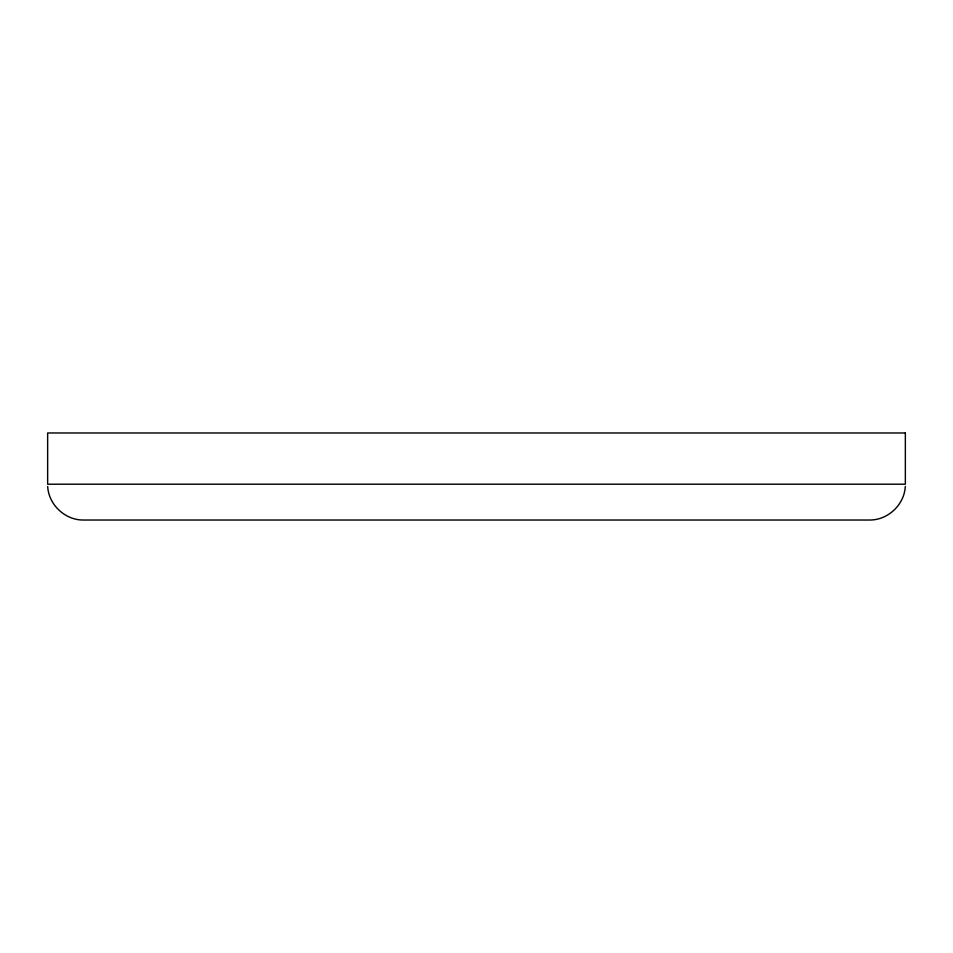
<?xml version="1.0" encoding="UTF-8"?>
<svg xmlns="http://www.w3.org/2000/svg" width="953" height="953" viewBox="0 0 953 953"><rect width="100%" height="100%" fill="white"/><g stroke="black" fill="none" stroke-linecap="round" stroke-linejoin="round"><path stroke-width="1.43" d="M905.29 486.495C904.349 504.78 887.851 520.255 869.529 520.028L83.471 520.028C65.149 520.255 48.651 504.78 47.698 486.495M905.35 432.972L47.65 432.972L47.65 484.207L905.35 484.207L905.35 432.972"/></g></svg>
